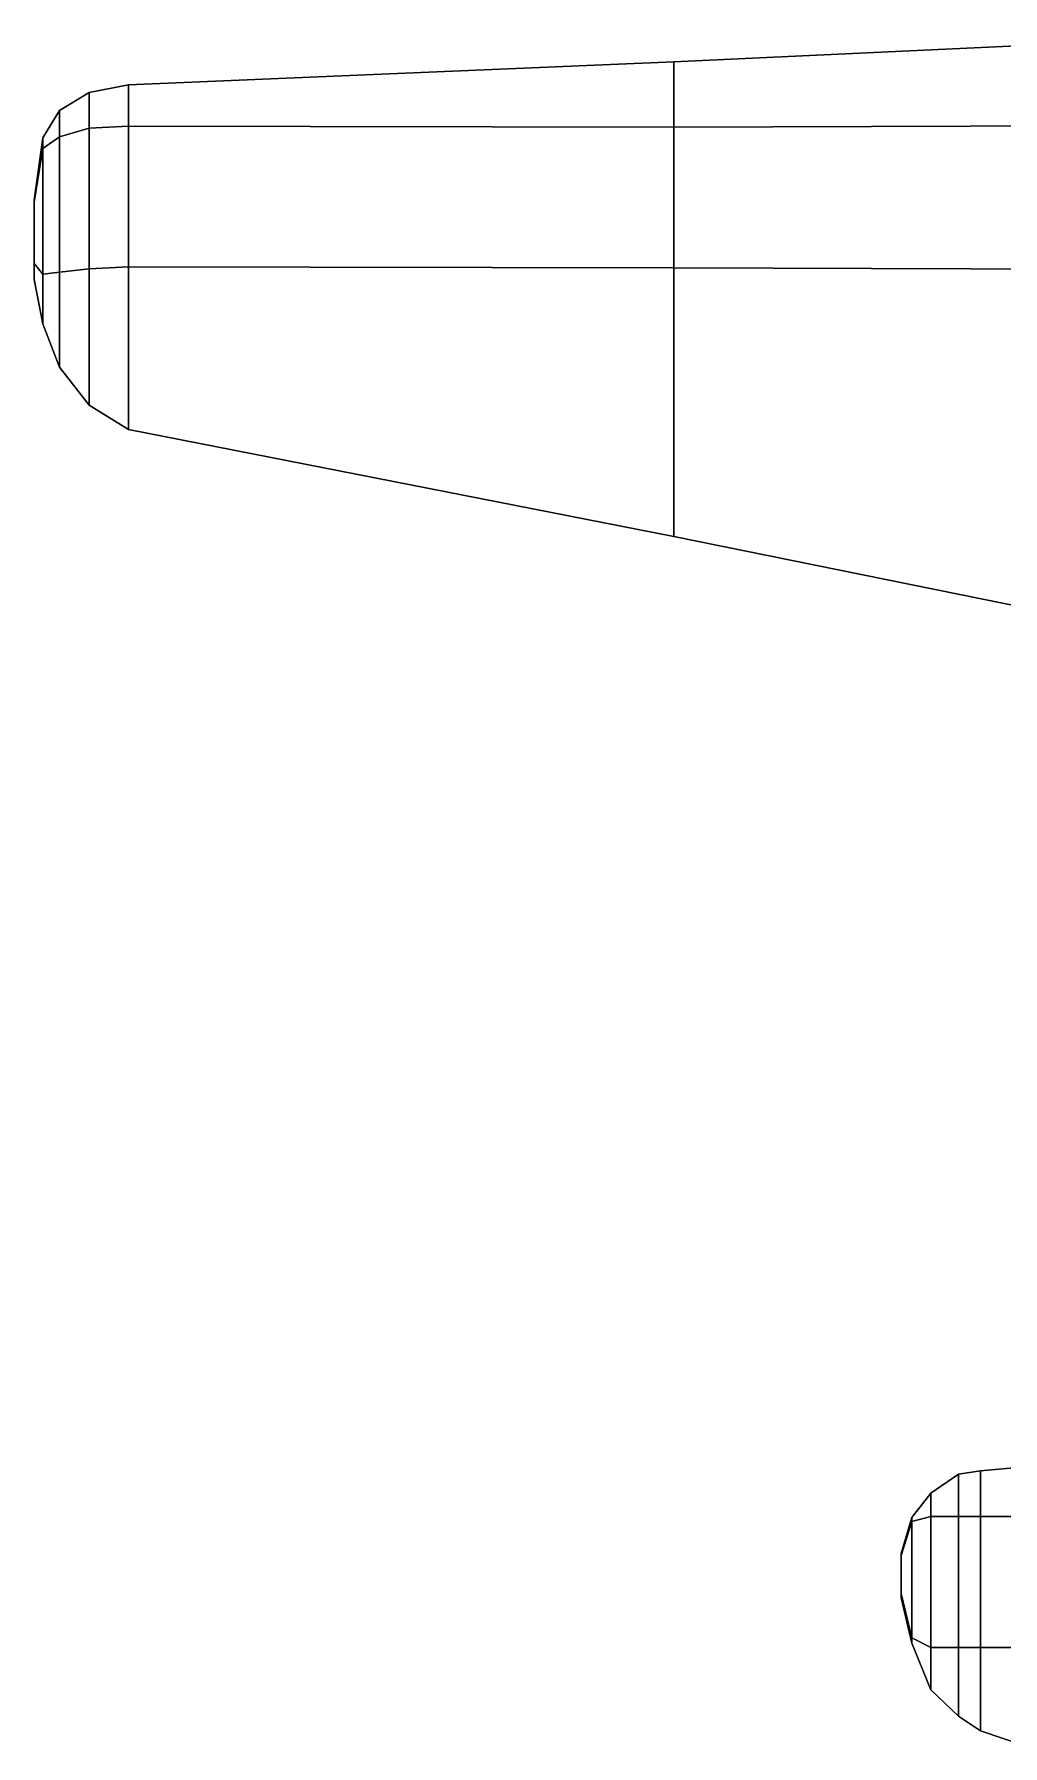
# Model space of a CAD drawing. Header units: millimetres. Extents: x -13.2 to 13.2, y -11.3 to 32.9.
# Drawn here: x -13.16 to -4, y -10.61 to 5.58 of the extents above; entities that cross this region are included whole.
import ezdxf

# ---------------------------------------------------------------- set-up
doc = ezdxf.new("R2010")
doc.units = ezdxf.units.MM
doc.layers.add('w2', color=5, linetype='Continuous')

msp = doc.modelspace()

# ---------------------------------------------------------------- linework, layer by layer
at = {"layer": 'w2'}
for points in [[(-7.11, 4.7, -0.22), (-1.5, 4.72, -0.7), (-1.5, 5.58, 0.01), (-7.11, 5.32, 0.19)], [(-7.11, 5.32, 0.19), (-1.5, 5.58, 0.01), (-1.5, 4.72, 0.44), (-7.11, 4.7, 0.54)], [(-12.27, 4.71, 0.56), (-7.11, 4.7, -0.22), (-7.11, 5.32, 0.19), (-12.27, 5.1, 0.73)], [(-12.27, 5.1, 0.73), (-7.11, 5.32, 0.19), (-7.11, 4.7, 0.54), (-12.27, 4.71, 0.91)], [(-12.92, 4.61, 0.7), (-12.64, 4.69, 0.61), (-12.64, 5.03, 0.78), (-12.92, 4.86, 0.8)], [(-12.92, 4.86, 0.8), (-12.64, 5.03, 0.78), (-12.64, 4.69, 0.93), (-12.92, 4.61, 0.91)], [(-12.64, 4.69, 0.61), (-12.27, 4.71, 0.56), (-12.27, 5.1, 0.73), (-12.64, 5.03, 0.78)], [(-12.64, 5.03, 0.78), (-12.27, 5.1, 0.73), (-12.27, 4.71, 0.91), (-12.64, 4.69, 0.93)], [(-13.08, 4.5, 0.77), (-12.92, 4.61, 0.7), (-12.92, 4.86, 0.8), (-13.08, 4.6, 0.82)], [(-13.08, 4.6, 0.82), (-12.92, 4.86, 0.8), (-12.92, 4.61, 0.91), (-13.08, 4.5, 0.89)], [(-12.27, 3.38, 0.56), (-12.27, 4.71, 0.56), (-12.64, 4.69, 0.61), (-12.64, 3.36, 0.61)], [(-12.64, 4.69, 0.93), (-12.27, 4.71, 0.91), (-12.27, 3.38, 0.91), (-12.64, 3.36, 0.93)], [(-7.11, 3.37, -0.22), (-7.11, 4.7, -0.22), (-12.27, 4.71, 0.56), (-12.27, 3.38, 0.56)], [(-12.27, 4.71, 0.91), (-7.11, 4.7, 0.54), (-7.11, 3.37, 0.54), (-12.27, 3.38, 0.91)], [(-1.5, 3.35, -0.7), (-1.5, 4.72, -0.7), (-7.11, 4.7, -0.22), (-7.11, 3.37, -0.22)], [(-7.11, 4.7, 0.54), (-1.5, 4.72, 0.44), (-1.5, 3.35, 0.44), (-7.11, 3.37, 0.54)], [(-13.16, 3.99, 0.8), (-13.08, 4.5, 0.77), (-13.08, 4.6, 0.82), (-13.16, 4.01, 0.82)], [(-13.16, 4.01, 0.82), (-13.08, 4.6, 0.82), (-13.08, 4.5, 0.89), (-13.16, 3.99, 0.84)], [(-12.92, 3.33, 0.7), (-12.92, 4.61, 0.7), (-13.08, 4.5, 0.77), (-13.08, 3.31, 0.77)], [(-13.08, 4.5, 0.89), (-12.92, 4.61, 0.91), (-12.92, 3.33, 0.91), (-13.08, 3.31, 0.89)], [(-12.64, 3.36, 0.61), (-12.64, 4.69, 0.61), (-12.92, 4.61, 0.7), (-12.92, 3.33, 0.7)], [(-12.92, 4.61, 0.91), (-12.64, 4.69, 0.93), (-12.64, 3.36, 0.93), (-12.92, 3.33, 0.91)], [(-13.08, 3.31, 0.77), (-13.08, 4.5, 0.77), (-13.16, 3.99, 0.8), (-13.16, 3.41, 0.8)], [(-13.16, 3.99, 0.84), (-13.08, 4.5, 0.89), (-13.08, 3.31, 0.89), (-13.16, 3.41, 0.84)], [(-13.16, 3.41, 0.8), (-13.16, 3.99, 0.8), (-13.16, 4.01, 0.82), (-13.16, 3.26, 0.82)], [(-13.16, 3.26, 0.82), (-13.16, 4.01, 0.82), (-13.16, 3.99, 0.84), (-13.16, 3.41, 0.84)], [(-13.16, 3.26, 0.82), (-13.08, 2.84, 0.82), (-13.08, 3.31, 0.77), (-13.16, 3.41, 0.8)], [(-13.16, 3.41, 0.84), (-13.08, 3.31, 0.89), (-13.08, 2.84, 0.82), (-13.16, 3.26, 0.82)], [(-13.08, 2.84, 0.82), (-12.92, 2.43, 0.8), (-12.92, 3.33, 0.7), (-13.08, 3.31, 0.77)], [(-13.08, 3.31, 0.89), (-12.92, 3.33, 0.91), (-12.92, 2.43, 0.8), (-13.08, 2.84, 0.82)], [(-12.92, 2.43, 0.8), (-12.64, 2.07, 0.78), (-12.64, 3.36, 0.61), (-12.92, 3.33, 0.7)], [(-12.92, 3.33, 0.91), (-12.64, 3.36, 0.93), (-12.64, 2.07, 0.78), (-12.92, 2.43, 0.8)], [(-12.64, 2.07, 0.78), (-12.27, 1.84, 0.73), (-12.27, 3.38, 0.56), (-12.64, 3.36, 0.61)], [(-12.64, 3.36, 0.93), (-12.27, 3.38, 0.91), (-12.27, 1.84, 0.73), (-12.64, 2.07, 0.78)], [(-12.27, 1.84, 0.73), (-7.11, 0.83, 0.19), (-7.11, 3.37, -0.22), (-12.27, 3.38, 0.56)], [(-12.27, 3.38, 0.91), (-7.11, 3.37, 0.54), (-7.11, 0.83, 0.19), (-12.27, 1.84, 0.73)], [(-7.11, 0.83, 0.19), (-1.5, -0.31, 0.01), (-1.5, 3.35, -0.7), (-7.11, 3.37, -0.22)], [(-7.11, 3.37, 0.54), (-1.5, 3.35, 0.44), (-1.5, -0.31, 0.01), (-7.11, 0.83, 0.19)], [(-4.68, -8.44, -0.11), (-4.42, -8.44, -0.15), (-4.42, -8.04, 0.02), (-4.68, -8.22, 0.02)], [(-4.68, -8.22, 0.02), (-4.42, -8.04, 0.02), (-4.42, -8.44, 0.19), (-4.68, -8.44, 0.15)], [(-4.42, -8.44, -0.15), (-4.21, -8.44, -0.15), (-4.21, -8.01, 0.02), (-4.42, -8.04, 0.02)], [(-4.42, -8.04, 0.02), (-4.21, -8.01, 0.02), (-4.21, -8.44, 0.19), (-4.42, -8.44, 0.19)], [(-4.21, -8.44, -0.15), (-3.79, -8.44, -0.15), (-3.79, -7.97, 0.02), (-4.21, -8.01, 0.02)], [(-4.21, -8.01, 0.02), (-3.79, -7.97, 0.02), (-3.79, -8.44, 0.19), (-4.21, -8.44, 0.19)], [(-4.86, -8.49, -0.03), (-4.68, -8.44, -0.11), (-4.68, -8.22, 0.02), (-4.86, -8.45, 0.02)], [(-4.86, -8.45, 0.02), (-4.68, -8.22, 0.02), (-4.68, -8.44, 0.15), (-4.86, -8.49, 0.07)], [(-4.96, -8.81, 0.01), (-4.86, -8.49, -0.03), (-4.86, -8.45, 0.02), (-4.96, -8.79, 0.02)], [(-4.96, -8.79, 0.02), (-4.86, -8.45, 0.02), (-4.86, -8.49, 0.07), (-4.96, -8.81, 0.03)], [(-4.86, -9.59, -0.03), (-4.86, -8.49, -0.03), (-4.96, -8.81, 0.01), (-4.96, -9.17, 0.01)], [(-4.96, -8.81, 0.03), (-4.86, -8.49, 0.07), (-4.86, -9.59, 0.07), (-4.96, -9.17, 0.03)], [(-4.68, -9.68, -0.11), (-4.68, -8.44, -0.11), (-4.86, -8.49, -0.03), (-4.86, -9.59, -0.03)], [(-4.86, -8.49, 0.07), (-4.68, -8.44, 0.15), (-4.68, -9.68, 0.15), (-4.86, -9.59, 0.07)], [(-4.42, -9.68, -0.15), (-4.42, -8.44, -0.15), (-4.68, -8.44, -0.11), (-4.68, -9.68, -0.11)], [(-4.68, -8.44, 0.15), (-4.42, -8.44, 0.19), (-4.42, -9.68, 0.19), (-4.68, -9.68, 0.15)], [(-4.21, -9.68, -0.15), (-4.21, -8.44, -0.15), (-4.42, -8.44, -0.15), (-4.42, -9.68, -0.15)], [(-4.42, -8.44, 0.19), (-4.21, -8.44, 0.19), (-4.21, -9.68, 0.19), (-4.42, -9.68, 0.19)], [(-3.79, -9.68, -0.15), (-3.79, -8.44, -0.15), (-4.21, -8.44, -0.15), (-4.21, -9.68, -0.15)], [(-4.21, -8.44, 0.19), (-3.79, -8.44, 0.19), (-3.79, -9.68, 0.19), (-4.21, -9.68, 0.19)], [(-4.96, -9.17, 0.01), (-4.96, -8.81, 0.01), (-4.96, -8.79, 0.02), (-4.96, -9.21, 0.02)], [(-4.96, -9.21, 0.02), (-4.96, -8.79, 0.02), (-4.96, -8.81, 0.03), (-4.96, -9.17, 0.03)], [(-4.96, -9.21, 0.02), (-4.86, -9.64, 0.02), (-4.86, -9.59, -0.03), (-4.96, -9.17, 0.01)], [(-4.96, -9.17, 0.03), (-4.86, -9.59, 0.07), (-4.86, -9.64, 0.02), (-4.96, -9.21, 0.02)], [(-4.86, -9.64, 0.02), (-4.68, -10.08, 0.02), (-4.68, -9.68, -0.11), (-4.86, -9.59, -0.03)], [(-4.86, -9.59, 0.07), (-4.68, -9.68, 0.15), (-4.68, -10.08, 0.02), (-4.86, -9.64, 0.02)], [(-4.68, -10.08, 0.02), (-4.42, -10.33, 0.02), (-4.42, -9.68, -0.15), (-4.68, -9.68, -0.11)], [(-4.68, -9.68, 0.15), (-4.42, -9.68, 0.19), (-4.42, -10.33, 0.02), (-4.68, -10.08, 0.02)], [(-4.42, -10.33, 0.02), (-4.21, -10.47, 0.02), (-4.21, -9.68, -0.15), (-4.42, -9.68, -0.15)], [(-4.42, -9.68, 0.19), (-4.21, -9.68, 0.19), (-4.21, -10.47, 0.02), (-4.42, -10.33, 0.02)], [(-4.21, -10.47, 0.02), (-3.79, -10.61, 0.02), (-3.79, -9.68, -0.15), (-4.21, -9.68, -0.15)], [(-4.21, -9.68, 0.19), (-3.79, -9.68, 0.19), (-3.79, -10.61, 0.02), (-4.21, -10.47, 0.02)]]:
    msp.add_3dface(points, dxfattribs=at)

doc.saveas('drawing.dxf')
